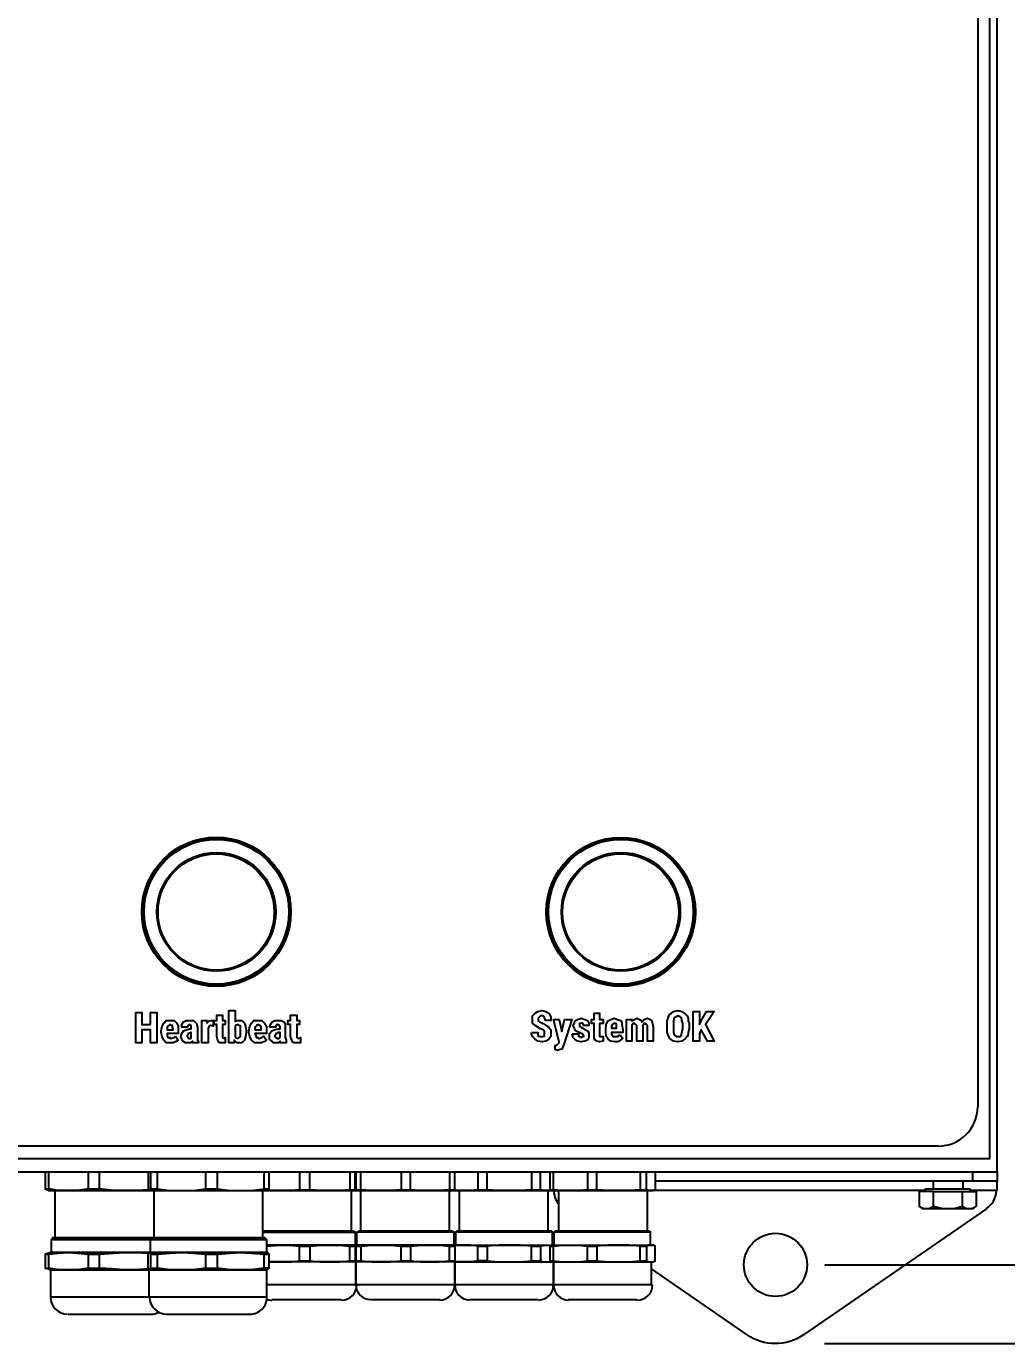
# Model space of a CAD drawing. Header units: millimetres. Extents: x 0 to 8410, y 0 to 5940.
# Drawn here: x 3882.8 to 4081.7, y 3948 to 4215.3 of the extents above; entities that cross this region are included whole.
import ezdxf

# ---------------------------------------------------------------- set-up
doc = ezdxf.new("R2010")
doc.units = ezdxf.units.MM
doc.header["$LTSCALE"] = 5
doc.header["$PDMODE"] = 35
doc.header["$PDSIZE"] = 10
for name, color, linetype in [('DP_TUBOS', 7, 'Continuous'), ('EL2', 7, 'Continuous'), ('EL3', 3, 'Continuous')]:
    doc.layers.add(name, color=color, linetype=linetype)
doc.styles.add('ROMANS', font='ROMANS.SHX')
doc.dimstyles.new('SEG-S-01', dxfattribs={"dimscale": 10, "dimtxt": 2.5, "dimasz": 2.5, "dimexe": 1, "dimexo": 1, "dimtad": 1, "dimdec": 0, "dimtxsty": 'ROMANS', "dimcen": 2.5, "dimclrd": 7, "dimclre": 7, "dimclrt": 3, "dimadec": 0, "dimazin": 0, "dimtfac": 1, "dimtdec": 0, "dimtmove": 0, "dimatfit": 3, "dimfxl": 1.25, "dimarcsym": 0})

# ---------------------------------------------------------------- blocks, each defined once
blk = doc.blocks.new('*D75')
at = {"layer": 'Defpoints', "color": 0, "transparency": 16777216}
for p in [(3889.71, 4420.06), (4034.73, 3948.02), (4265.55, 3948.02)]:
    blk.add_point(p, dxfattribs=at)
at = {"layer": 'DP_TUBOS', "color": 7, "lineweight": -2, "transparency": 16777216}
for p, q in [((3899.71, 4420.06), (4275.55, 4420.06)), ((4265.55, 4395.06), (4265.55, 3973.02)), ((4044.73, 3948.02), (4275.55, 3948.02))]:
    blk.add_line(p, q, dxfattribs=at)
at = {"layer": 'DP_TUBOS', "color": 7, "transparency": 16777216}
for points in [[(4261.38, 4395.06), (4269.72, 4395.06), (4265.55, 4420.06)], [(4261.38, 3973.02), (4269.72, 3973.02), (4265.55, 3948.02)]]:
    blk.add_solid(points, dxfattribs=at)
at = {"layer": 'DP_TUBOS', "color": 3, "transparency": 16777216, "insert": (4246.8, 4184.04), "char_height": 25, "attachment_point": 5, "rotation": 90, "style": 'ROMANS'}
blk.add_mtext('472', dxfattribs=at)
blk = doc.blocks.new('*D76')
at = {"layer": 'Defpoints', "color": 0, "transparency": 16777216}
for p in [(4034.77, 4382.1), (4034.77, 3964), (4214.55, 3964)]:
    blk.add_point(p, dxfattribs=at)
at = {"layer": 'DP_TUBOS', "color": 7, "lineweight": -2, "transparency": 16777216}
for p, q in [((4044.77, 4382.1), (4224.55, 4382.1)), ((4214.55, 4357.1), (4214.55, 3989)), ((4044.77, 3964), (4224.55, 3964))]:
    blk.add_line(p, q, dxfattribs=at)
at = {"layer": 'DP_TUBOS', "color": 7, "transparency": 16777216}
for points in [[(4210.38, 4357.1), (4218.72, 4357.1), (4214.55, 4382.1)], [(4210.38, 3989), (4218.72, 3989), (4214.55, 3964)]]:
    blk.add_solid(points, dxfattribs=at)
at = {"layer": 'DP_TUBOS', "color": 3, "transparency": 16777216, "insert": (4195.8, 4173.05), "char_height": 25, "attachment_point": 5, "rotation": 90, "style": 'ROMANS'}
blk.add_mtext('418', dxfattribs=at)
blk = doc.blocks.new('*D77')
at = {"layer": 'Defpoints', "color": 0, "transparency": 16777216}
for p in [(4079.72, 4363.11), (4079.72, 3982.9), (4163.35, 3982.9)]:
    blk.add_point(p, dxfattribs=at)
at = {"layer": 'DP_TUBOS', "color": 7, "lineweight": -2, "transparency": 16777216}
for p, q in [((4089.72, 4363.11), (4173.35, 4363.11)), ((4163.35, 4338.11), (4163.35, 4007.9)), ((4089.72, 3982.9), (4173.35, 3982.9))]:
    blk.add_line(p, q, dxfattribs=at)
at = {"layer": 'DP_TUBOS', "color": 7, "transparency": 16777216}
for points in [[(4159.18, 4338.11), (4167.52, 4338.11), (4163.35, 4363.11)], [(4159.18, 4007.9), (4167.52, 4007.9), (4163.35, 3982.9)]]:
    blk.add_solid(points, dxfattribs=at)
at = {"layer": 'DP_TUBOS', "color": 3, "transparency": 16777216, "insert": (4144.6, 4173.01), "char_height": 25, "attachment_point": 5, "rotation": 90, "style": 'ROMANS'}
blk.add_mtext('380', dxfattribs=at)

msp = doc.modelspace()

# ---------------------------------------------------------------- linework, layer by layer
at = {"layer": 'EL2'}
for points in [[(3908.03, 4012.75), (3908.03, 4015.19), (3909.3, 4015.19), (3909.3, 4009.05), (3908.03, 4009.05), (3908.03, 4011.7), (3906.23, 4011.7), (3906.23, 4009.05), (3905.06, 4009.05), (3905.06, 4015.19), (3906.23, 4015.19), (3906.23, 4012.75)], [(3922.64, 4010.43), (3922.64, 4010.32), (3922.64, 4010.11), (3923.06, 4009.9), (3923.17, 4010.11), (3923.17, 4009.05), (3922.64, 4009.05), (3922.11, 4009.05), (3921.79, 4009.26), (3921.58, 4009.79), (3921.47, 4010.32), (3921.47, 4012.75), (3920.94, 4012.75), (3920.94, 4013.6), (3921.47, 4013.6), (3921.47, 4014.66), (3922.64, 4014.66), (3922.64, 4013.6), (3923.17, 4013.6), (3923.17, 4012.75), (3922.64, 4012.75)], [(3925.18, 4013.28), (3925.49, 4013.6), (3926.02, 4013.6), (3926.55, 4013.6), (3927.08, 4013.07), (3927.29, 4012.44), (3927.4, 4011.48), (3927.4, 4011.17), (3927.29, 4010.32), (3927.08, 4009.58), (3926.55, 4009.05), (3926.02, 4009.05), (3925.49, 4009.05), (3924.96, 4009.58), (3924.96, 4009.05), (3923.91, 4009.05), (3923.91, 4015.61), (3925.18, 4015.61)], [(3936.4, 4010.32), (3936.4, 4012.75), (3935.87, 4012.75), (3935.87, 4013.6), (3936.4, 4013.6), (3936.4, 4014.66), (3937.67, 4014.66), (3937.67, 4013.6), (3938.2, 4013.6), (3938.2, 4012.75), (3937.67, 4012.75), (3937.67, 4010.43), (3937.67, 4010.32), (3937.67, 4010.11), (3937.98, 4009.9), (3938.41, 4010.11), (3938.41, 4009.05), (3937.67, 4009.05), (3937.14, 4009.05), (3936.82, 4009.26), (3936.61, 4009.79)], [(3985.3, 4011.17), (3986.57, 4011.17), (3986.57, 4010.85), (3986.67, 4010.43), (3987.1, 4010.32), (3987.42, 4010.32), (3987.63, 4010.32), (3987.94, 4010.43), (3987.94, 4010.95), (3987.94, 4011.17), (3987.94, 4011.48), (3987.63, 4011.7), (3987.1, 4011.91), (3986.57, 4012.23), (3986.04, 4012.54), (3985.51, 4013.07), (3985.51, 4013.81), (3985.51, 4014.55), (3986.04, 4015.08), (3986.57, 4015.4), (3987.42, 4015.61), (3988.16, 4015.4), (3988.79, 4015.08), (3989.21, 4014.34), (3989.21, 4013.6), (3988.16, 4013.6), (3987.94, 4014.02), (3987.94, 4014.34), (3987.63, 4014.55), (3987.42, 4014.55), (3987.1, 4014.55), (3986.89, 4014.34), (3986.67, 4014.02), (3986.67, 4013.81), (3986.67, 4013.5), (3986.89, 4013.28), (3987.63, 4012.97), (3988.26, 4012.54), (3988.79, 4012.23), (3989.21, 4011.7), (3989.21, 4010.95), (3989.21, 4010.32), (3988.79, 4009.79), (3988.16, 4009.37), (3987.42, 4009.26), (3986.57, 4009.37), (3986.04, 4009.79), (3985.51, 4010.32), (3985.3, 4010.85)], [(3998, 4010.64), (3998, 4012.97), (3997.47, 4012.97), (3997.47, 4013.81), (3998, 4013.81), (3998, 4015.08), (3999.06, 4015.08), (3999.06, 4013.81), (3999.8, 4013.81), (3999.8, 4012.97), (3999.06, 4012.97), (3999.06, 4010.64), (3999.06, 4010.43), (3999.27, 4010.32), (3999.38, 4010.32), (3999.8, 4010.32), (3999.8, 4009.37), (3999.06, 4009.26), (3998.53, 4009.37), (3998.21, 4009.58), (3998, 4009.9)], [(4017.27, 4012.97), (4017.27, 4011.91), (4017.05, 4011.17), (4017.05, 4010.64), (4016.84, 4010.32), (4016.53, 4009.9), (4015.78, 4009.37), (4014.94, 4009.26), (4014.09, 4009.37), (4013.35, 4009.9), (4013.14, 4010.32), (4013.03, 4010.64), (4012.82, 4011.17), (4012.82, 4011.91), (4012.82, 4012.97), (4012.82, 4013.5), (4013.03, 4014.02), (4013.14, 4014.55), (4013.35, 4014.87), (4013.66, 4015.08), (4014.09, 4015.4), (4014.94, 4015.61), (4015.78, 4015.4), (4016.53, 4014.87), (4016.84, 4014.55), (4017.05, 4014.02), (4017.05, 4013.5)], [(4014.09, 4012.97), (4014.09, 4011.91), (4014.09, 4011.17), (4014.19, 4010.64), (4014.62, 4010.32), (4014.94, 4010.32), (4015.47, 4010.32), (4015.68, 4010.64), (4015.78, 4011.17), (4016, 4011.91), (4016, 4012.97), (4015.78, 4013.6), (4015.68, 4014.13), (4015.47, 4014.34), (4014.94, 4014.55), (4014.62, 4014.34), (4014.19, 4014.13), (4014.09, 4013.6)], [(4020.76, 4015.4), (4022.35, 4015.4), (4020.55, 4012.75), (4022.35, 4009.37), (4020.97, 4009.37), (4019.7, 4011.7), (4019.38, 4010.95), (4019.38, 4009.37), (4018.11, 4009.37), (4018.11, 4015.4), (4019.38, 4015.4), (4019.38, 4012.75), (4019.7, 4013.5)], [(3913.11, 4010.43), (3913.64, 4009.58), (3913.32, 4009.37), (3913.11, 4009.26), (3912.58, 4009.05), (3912.05, 4009.05), (3911.2, 4009.05), (3910.68, 4009.58), (3910.36, 4010.32), (3910.15, 4011.17), (3910.15, 4011.48), (3910.36, 4012.44), (3910.68, 4013.07), (3911.2, 4013.6), (3911.94, 4013.6), (3912.79, 4013.6), (3913.32, 4013.07), (3913.64, 4012.44), (3913.64, 4011.48), (3913.64, 4010.95), (3911.42, 4010.95), (3911.42, 4010.43), (3911.52, 4010.11), (3911.94, 4010.11), (3912.05, 4009.9), (3912.79, 4010.11)], [(3912.58, 4011.91), (3912.47, 4012.23), (3912.47, 4012.54), (3912.26, 4012.54), (3911.94, 4012.75), (3911.73, 4012.54), (3911.52, 4012.44), (3911.42, 4012.23), (3911.42, 4011.7), (3912.58, 4011.7)], [(3917.55, 4012.23), (3917.55, 4010.11), (3917.55, 4009.58), (3917.77, 4009.26), (3917.77, 4009.05), (3916.5, 4009.05), (3916.5, 4009.37), (3916.18, 4009.05), (3915.65, 4009.05), (3915.12, 4009.05), (3914.59, 4009.37), (3914.38, 4009.79), (3914.17, 4010.32), (3914.38, 4010.95), (3914.7, 4011.48), (3915.23, 4011.7), (3915.97, 4011.91), (3916.28, 4011.91), (3916.28, 4012.23), (3916.28, 4012.44), (3916.28, 4012.54), (3915.97, 4012.75), (3915.65, 4012.54), (3915.44, 4012.23), (3914.38, 4012.23), (3914.38, 4012.75), (3914.7, 4013.28), (3915.23, 4013.6), (3915.97, 4013.6), (3916.71, 4013.6), (3917.03, 4013.28), (3917.34, 4012.97)], [(3919.46, 4013.07), (3919.88, 4013.5), (3920.41, 4013.6), (3920.73, 4013.6), (3920.73, 4012.44), (3920.2, 4012.54), (3919.88, 4012.44), (3919.67, 4012.01), (3919.67, 4009.05), (3918.4, 4009.05), (3918.4, 4013.6), (3919.46, 4013.6)], [(3925.18, 4012.44), (3925.18, 4010.32), (3925.28, 4010.11), (3925.71, 4009.9), (3926.02, 4010.11), (3926.23, 4010.32), (3926.23, 4010.64), (3926.23, 4011.17), (3926.23, 4011.48), (3926.23, 4012.01), (3926.23, 4012.44), (3926.02, 4012.54), (3925.71, 4012.75), (3925.28, 4012.54)], [(3930.04, 4009.9), (3930.57, 4010.11), (3931, 4010.43), (3931.53, 4009.58), (3931.31, 4009.37), (3931, 4009.26), (3930.47, 4009.05), (3929.94, 4009.05), (3929.2, 4009.05), (3928.46, 4009.58), (3928.14, 4010.32), (3927.93, 4011.17), (3927.93, 4011.48), (3928.14, 4012.44), (3928.46, 4013.07), (3928.98, 4013.6), (3929.94, 4013.6), (3930.57, 4013.6), (3931.1, 4013.07), (3931.53, 4012.44), (3931.53, 4011.48), (3931.53, 4010.95), (3929.2, 4010.95), (3929.41, 4010.43), (3929.41, 4010.11), (3929.73, 4010.11)], [(3929.2, 4011.7), (3930.47, 4011.7), (3930.47, 4011.91), (3930.47, 4012.23), (3930.25, 4012.54), (3930.04, 4012.54), (3929.94, 4012.75), (3929.51, 4012.54), (3929.41, 4012.44), (3929.2, 4012.23)], [(3932.16, 4012.23), (3932.37, 4012.75), (3932.69, 4013.28), (3933.22, 4013.6), (3933.75, 4013.6), (3934.49, 4013.6), (3935.02, 4013.28), (3935.34, 4012.97), (3935.34, 4012.23), (3935.34, 4010.11), (3935.55, 4009.58), (3935.55, 4009.26), (3935.55, 4009.05), (3934.28, 4009.05), (3934.28, 4009.37), (3933.96, 4009.05), (3933.43, 4009.05), (3932.9, 4009.05), (3932.59, 4009.37), (3932.16, 4009.79), (3932.16, 4010.32), (3932.16, 4010.95), (3932.59, 4011.48), (3933.12, 4011.7), (3933.96, 4011.91), (3934.28, 4011.91), (3934.28, 4012.23), (3934.17, 4012.44), (3934.17, 4012.54), (3933.75, 4012.75), (3933.43, 4012.54), (3933.43, 4012.23)], [(3990.91, 4009.05), (3990.91, 4009.26), (3989.74, 4013.81), (3990.91, 4013.81), (3991.44, 4011.38), (3991.97, 4013.81), (3993.45, 4013.81), (3991.86, 4008.73), (3991.44, 4007.78), (3991.12, 4007.67), (3990.59, 4007.46), (3990.06, 4007.67), (3990.06, 4008.52), (3990.27, 4008.52), (3990.59, 4008.73)], [(3993.56, 4010.85), (3994.83, 4010.85), (3994.83, 4010.43), (3995.04, 4010.32), (3995.35, 4010.11), (3995.67, 4010.32), (3995.88, 4010.43), (3995.67, 4010.85), (3995.35, 4010.95), (3995.04, 4011.17), (3994.51, 4011.38), (3994.08, 4011.7), (3993.98, 4012.01), (3993.77, 4012.54), (3993.98, 4013.07), (3994.08, 4013.5), (3994.61, 4013.81), (3995.35, 4014.02), (3996.09, 4013.81), (3996.62, 4013.6), (3996.94, 4013.07), (3996.94, 4012.54), (3995.88, 4012.54), (3995.67, 4012.97), (3995.57, 4013.07), (3995.35, 4013.07), (3995.04, 4012.97), (3995.04, 4012.54), (3995.04, 4012.44), (3995.35, 4012.23), (3995.67, 4012.01), (3996.2, 4011.7), (3996.73, 4011.48), (3996.94, 4011.17), (3996.94, 4010.64), (3996.94, 4010.11), (3996.62, 4009.58), (3996.09, 4009.37), (3995.35, 4009.26), (3994.61, 4009.37), (3994.08, 4009.79), (3993.77, 4010.11)], [(4003.29, 4010.64), (4003.82, 4009.9), (4003.51, 4009.79), (4003.08, 4009.37), (4002.76, 4009.26), (4002.23, 4009.26), (4001.39, 4009.37), (4000.86, 4009.79), (4000.44, 4010.43), (4000.33, 4011.38), (4000.33, 4011.7), (4000.44, 4012.75), (4000.86, 4013.5), (4001.39, 4013.81), (4002.02, 4014.02), (4002.76, 4013.81), (4003.51, 4013.5), (4003.61, 4012.75), (4003.82, 4011.7), (4003.82, 4011.17), (4001.49, 4011.17), (4001.49, 4010.85), (4001.71, 4010.43), (4001.92, 4010.32), (4002.23, 4010.32), (4002.76, 4010.32)], [(4002.02, 4012.97), (4001.92, 4012.97), (4001.71, 4012.75), (4001.49, 4012.44), (4001.49, 4012.01), (4002.55, 4012.01), (4002.55, 4012.54), (4002.55, 4012.75), (4002.45, 4012.97)], [(4006.68, 4012.23), (4006.68, 4012.54), (4006.47, 4012.75), (4006.15, 4012.97), (4005.94, 4012.97), (4005.62, 4012.54), (4005.62, 4009.37), (4004.56, 4009.37), (4004.56, 4013.81), (4005.62, 4013.81), (4005.62, 4013.5), (4006.15, 4013.81), (4006.68, 4014.02), (4007.21, 4013.81), (4007.53, 4013.6), (4007.74, 4013.28), (4008.06, 4013.81), (4008.8, 4014.02), (4009.33, 4013.81), (4009.64, 4013.6), (4009.85, 4012.97), (4009.96, 4012.23), (4009.96, 4009.37), (4008.8, 4009.37), (4008.8, 4012.23), (4008.8, 4012.54), (4008.59, 4012.75), (4008.27, 4012.97), (4008.06, 4012.97), (4007.85, 4012.54), (4007.85, 4012.44), (4007.85, 4009.37), (4006.68, 4009.37)], [(3916.18, 4011.17), (3915.75, 4010.95), (3915.65, 4010.95), (3915.44, 4010.43), (3915.65, 4010.11), (3915.75, 4009.9), (3916.18, 4009.9), (3916.28, 4010.11), (3916.28, 4011.17)], [(3934.28, 4010.11), (3934.28, 4011.17), (3933.96, 4011.17), (3933.64, 4010.95), (3933.43, 4010.95), (3933.22, 4010.43), (3933.43, 4010.11), (3933.75, 4009.9), (3933.96, 4009.9)]]:
    msp.add_lwpolyline(points, close=True, dxfattribs=at)
for centre, radius in [((3921.36, 4035.62), 15.14), ((3921.35, 4035.6), 14.91), ((3921.39, 4035.65), 14.68), ((4003.4, 4035.61), 15.13), ((4003.38, 4035.6), 14.91), ((4003.43, 4035.65), 14.68), ((3921.37, 4035.62), 12.06), ((3921.32, 4035.58), 11.79), ((4003.41, 4035.62), 12.06), ((4003.36, 4035.58), 11.79)]:
    msp.add_circle(centre, radius, dxfattribs=at)
at = {"layer": 'EL3'}
msp.add_line((4079.72, 3979.09), (4079.72, 3981), dxfattribs=at)
for points in [[(4079.72, 3982.9), (4079.72, 4363.11), (3699.72, 4363.11), (3699.72, 4365.02), (3704.58, 4365.02), (3784.71, 4365.02), (3789.69, 4365.02), (3789.69, 4363.11)], [(3699.72, 4363.11), (3699.72, 3982.9), (4079.72, 3982.9), (4079.72, 3981), (4074.74, 3981), (4010.38, 3981)], [(4067.86, 3988.09), (3713.79, 3988.09)], [(3886.65, 3979.41), (3887.39, 3979.09), (3887.7, 3979.09), (3891.3, 3979.09), (3902.95, 3979.09), (3907.71, 3979.09), (3914.38, 3979.09), (3926.23, 3979.09), (3931.63, 3979.09), (3931.85, 3979.09), (3932.06, 3979.41), (3932.06, 3982.9)], [(3886.65, 3982.9), (3886.65, 3979.41), (3887.39, 3979.41)], [(3895.33, 3982.9), (3895.33, 3979.41), (3893.21, 3979.09), (3891.3, 3979.09), (3889.29, 3979.09), (3887.39, 3979.41), (3887.39, 3982.9)], [(3907.5, 3979.2), (3905.17, 3979.09), (3902.95, 3979.09), (3900.41, 3979.09), (3897.66, 3979.41), (3897.66, 3982.9)], [(3907.5, 3982.9), (3907.5, 3979.41), (3907.5, 3979.09), (3907.71, 3979.09), (3907.82, 3979.09), (3908.03, 3979.41), (3909.41, 3979.41), (3911.94, 3979.09), (3914.38, 3979.09), (3916.71, 3979.09), (3919.14, 3979.41)], [(3908.03, 3982.9), (3908.03, 3979.41)], [(3909.41, 3979.41), (3909.41, 3982.9)], [(3919.14, 3982.9), (3919.14, 3979.41), (3921.58, 3979.41), (3924.12, 3979.09), (3926.23, 3979.09), (3928.46, 3979.09), (3931, 3979.41), (3932.06, 3979.41)], [(3921.58, 3979.41), (3921.58, 3982.9)], [(3931, 3982.9), (3931, 3979.41)], [(3931.63, 3979.09), (3934.28, 3979.09), (3944.33, 3979.09), (3949.63, 3979.09), (3954.81, 3979.09), (3964.87, 3979.09), (3969.74, 3979.09), (3969.74, 3979.2), (3969.74, 3982.9)], [(3938.2, 3982.9), (3938.2, 3979.2), (3936.29, 3979.09), (3934.28, 3979.09), (3931.85, 3979.09)], [(3948.46, 3982.9), (3948.46, 3979.2), (3946.35, 3979.09), (3944.33, 3979.09), (3942.43, 3979.09), (3940.31, 3979.2), (3940.31, 3982.9)], [(3949.63, 3979.09), (3949.52, 3979.2), (3949.52, 3982.9)], [(3949.63, 3982.9), (3949.63, 3979.2), (3949.63, 3982.9)], [(3958.84, 3982.9), (3958.84, 3979.2), (3956.72, 3979.09), (3954.81, 3979.09), (3952.8, 3979.09), (3950.69, 3979.2), (3950.69, 3982.9)], [(3968.68, 3982.9), (3968.68, 3979.2), (3966.78, 3979.09), (3964.87, 3979.09), (3962.86, 3979.09), (3960.74, 3979.2), (3960.74, 3982.9)], [(3974.4, 3982.9), (3974.4, 3979.2), (3972.91, 3979.09), (3971.75, 3979.09), (3969.74, 3979.09), (3971.75, 3979.09), (3980.75, 3979.09), (3988.79, 3979.09), (3989.74, 3979.09), (3993.03, 3979.09), (4002.98, 3979.09), (4009.43, 3979.09), (4009.64, 3979.09), (4009.96, 3979.09)], [(3985.3, 3982.9), (3985.3, 3979.2), (3982.97, 3979.09), (3980.75, 3979.09), (3978.63, 3979.09), (3976.3, 3979.2), (3976.3, 3982.9)], [(3989.53, 3979.09), (3988.79, 3979.09), (3987.94, 3979.09), (3987.1, 3979.2), (3987.1, 3982.9)], [(3996.62, 3982.9), (3996.62, 3979.2), (3994.83, 3979.09), (3993.03, 3979.09), (3991.44, 3979.09), (3989.74, 3979.2), (3989.74, 3982.9)], [(4007.32, 3982.9), (4007.32, 3979.2), (4005.09, 3979.09), (4002.98, 3979.09), (4000.86, 3979.09), (3998.53, 3979.2), (3998.53, 3982.9)], [(4010.38, 3982.9), (4010.38, 3979.2), (4009.96, 3979.09), (4009.43, 3979.09), (4009.11, 3979.09), (4008.59, 3979.2), (4008.59, 3982.9)], [(4074.74, 3982.9), (4074.74, 3981)], [(4066.8, 3979.41), (4066.8, 3981)], [(4072.84, 3979.41), (4072.84, 3981)], [(3888.66, 3969.57), (3888.66, 3979.09)], [(3895.33, 3979.41), (3897.66, 3979.41)], [(3908.77, 3969.57), (3908.77, 3979.09)], [(3930.78, 3969.57), (3930.78, 3979.09)], [(3938.2, 3979.2), (3940.31, 3979.2)], [(3948.46, 3979.2), (3949.52, 3979.2)], [(3948.78, 3970.94), (3948.78, 3979.09)], [(3949.63, 3979.2), (3950.69, 3979.2)], [(3950.69, 3970.94), (3950.69, 3979.09)], [(3958.84, 3979.2), (3960.74, 3979.2)], [(3968.68, 3979.2), (3969.74, 3979.2)], [(3968.68, 3970.94), (3968.68, 3979.09)], [(3970.69, 3970.94), (3970.69, 3979.09)], [(3974.4, 3979.2), (3976.3, 3979.2)], [(3985.3, 3979.2), (3987.1, 3979.2)], [(3988.69, 3970.94), (3988.69, 3979.09)], [(3989, 3979.2), (3989.74, 3979.2)], [(3990.8, 3970.94), (3990.8, 3979.09)], [(3996.62, 3979.2), (3998.53, 3979.2)], [(4007.32, 3979.2), (4008.59, 3979.2)], [(4008.8, 3970.94), (4008.8, 3979.09)], [(4065.21, 3979.09), (4009.64, 3979.09)], [(4066.8, 3975.92), (4066.8, 3978.88), (4063.94, 3978.88), (4063.94, 3975.92), (4064.69, 3975.5), (4065.43, 3975.39), (4064.69, 3975.39), (4063.94, 3975.92)], [(4065.21, 3978.88), (4065.21, 3979.41), (4074.21, 3979.41), (4074.21, 3978.88)], [(4066.8, 3978.88), (4072.62, 3978.88), (4075.48, 3978.88), (4075.48, 3975.92)], [(4072.62, 3978.88), (4072.62, 3975.92)], [(4079.72, 3979.09), (4074.21, 3979.09)], [(3887.91, 3966.5), (3887.91, 3969.14), (3888.23, 3969.57), (3908.35, 3969.57), (3931.1, 3969.57), (3931.53, 3969.14), (3931.53, 3966.5)], [(3887.91, 3969.14), (3908.03, 3969.14), (3931.53, 3969.14)], [(3908.03, 3966.5), (3908.03, 3969.14), (3908.35, 3969.57)], [(3930.78, 3970.94), (3949.1, 3970.94), (3949.52, 3970.63), (3949.52, 3967.98)], [(3930.78, 3970.63), (3949.52, 3970.63)], [(3949.84, 3967.98), (3949.84, 3970.63), (3950.37, 3970.94), (3969.1, 3970.94), (3969.63, 3970.63), (3949.84, 3970.63)], [(3969.63, 3967.98), (3969.63, 3970.63)], [(3969.95, 3967.98), (3969.95, 3970.63), (3970.27, 3970.94), (3989.21, 3970.94), (3989.53, 3970.63), (3969.95, 3970.63)], [(3989.74, 3967.98), (3989.53, 3967.98), (3989.53, 3970.63)], [(3989.85, 3967.98), (3989.85, 3970.63), (3990.27, 3970.94), (4009.11, 3970.94), (4009.43, 3970.63), (3989.85, 3970.63)], [(4009.43, 3967.98), (4009.43, 3970.63)], [(3932.06, 3963.33), (3932.06, 3966.19), (3931.85, 3966.4), (3931.63, 3966.5), (3926.23, 3966.5), (3914.38, 3966.5), (3907.71, 3966.5), (3902.95, 3966.5), (3891.3, 3966.5), (3887.7, 3966.5), (3887.39, 3966.4), (3886.65, 3966.19), (3886.65, 3963.33), (3887.39, 3963.22), (3887.7, 3963.01), (3887.7, 3957.51)], [(3886.65, 3966.19), (3887.39, 3966.19)], [(3895.33, 3966.19), (3897.66, 3966.19)], [(3907.5, 3963.22), (3905.06, 3963.01), (3902.52, 3963.01), (3900.3, 3963.22), (3897.66, 3963.33), (3897.66, 3966.19), (3900.41, 3966.4), (3902.95, 3966.5), (3905.17, 3966.5), (3907.5, 3966.4)], [(3908.03, 3966.19), (3909.41, 3966.19)], [(3919.14, 3966.19), (3921.58, 3966.19)], [(3931, 3966.19), (3932.06, 3966.19)], [(3969.74, 3967.77), (3969.74, 3967.98), (3964.87, 3967.98), (3954.81, 3967.98), (3949.63, 3967.98), (3944.33, 3967.98), (3934.28, 3967.98), (3931.53, 3967.98)], [(3931.53, 3967.77), (3934.28, 3967.98), (3936.29, 3967.98), (3938.2, 3967.77)], [(3949.63, 3964.81), (3950.69, 3964.81), (3952.8, 3964.6), (3954.81, 3964.6), (3956.72, 3964.6), (3958.84, 3964.81), (3960.74, 3964.81), (3962.86, 3964.6), (3964.87, 3964.6), (3966.56, 3964.6), (3968.68, 3964.81), (3969.74, 3964.81), (3969.74, 3964.6), (3949.63, 3964.6), (3932.06, 3964.6), (3935.02, 3964.6), (3936.61, 3964.6), (3938.2, 3964.81), (3938.2, 3967.77), (3940.31, 3967.77), (3940.31, 3964.81)], [(3940.31, 3967.77), (3942.43, 3967.98), (3944.33, 3967.98), (3946.35, 3967.98), (3948.46, 3967.77)], [(3948.46, 3964.81), (3948.46, 3967.77), (3949.52, 3967.77), (3949.52, 3964.81)], [(3949.52, 3967.77), (3949.63, 3967.98)], [(3949.63, 3967.77), (3950.69, 3967.77), (3950.69, 3964.81)], [(3950.69, 3967.77), (3952.8, 3967.98), (3954.81, 3967.98), (3956.72, 3967.98), (3958.84, 3967.77)], [(3958.84, 3964.81), (3958.84, 3967.77), (3960.74, 3967.77), (3960.74, 3964.81)], [(3960.74, 3967.77), (3962.86, 3967.98), (3964.87, 3967.98), (3966.78, 3967.98), (3968.68, 3967.77)], [(3968.68, 3964.81), (3968.68, 3967.77), (3969.74, 3967.77), (3969.74, 3964.81)], [(3974.4, 3967.77), (3972.91, 3967.98), (3971.75, 3967.98), (3969.74, 3967.98), (3971.75, 3967.98), (3980.75, 3967.98), (3988.79, 3967.98), (3989.74, 3967.98), (3993.03, 3967.98), (4002.98, 3967.98), (4009.43, 3967.98), (4009.64, 3967.98), (4009.96, 3967.98)], [(3974.4, 3964.81), (3974.4, 3967.77), (3976.3, 3967.77)], [(3985.3, 3967.77), (3982.97, 3967.98), (3980.75, 3967.98), (3978.63, 3967.98), (3976.3, 3967.77), (3976.3, 3964.81), (3978.63, 3964.6), (3980.75, 3964.6), (3982.97, 3964.6), (3985.3, 3964.81), (3987.1, 3964.81), (3987.73, 3964.6), (3988.26, 3964.6), (3989.53, 3964.6), (3989.74, 3964.6), (3989.74, 3960.05), (3989.74, 3964.6)], [(3985.3, 3964.81), (3985.3, 3967.77), (3987.1, 3967.77), (3987.1, 3964.81)], [(3987.1, 3967.77), (3987.94, 3967.98), (3988.79, 3967.98), (3989.53, 3967.98), (3989, 3967.77), (3989.74, 3967.77), (3991.44, 3967.98), (3993.03, 3967.98), (3994.83, 3967.98), (3996.62, 3967.77)], [(3989, 3967.77), (3989, 3964.81), (3989.74, 3964.81), (3989.74, 3967.77)], [(3996.62, 3964.81), (3996.62, 3967.77), (3998.53, 3967.77)], [(4007.32, 3967.77), (4005.09, 3967.98), (4002.98, 3967.98), (4000.86, 3967.98), (3998.53, 3967.77), (3998.53, 3964.81), (4000.86, 3964.6), (4002.98, 3964.6), (4005.09, 3964.6), (4007.32, 3964.81), (4008.59, 3964.81), (4009.11, 3964.6), (4009.43, 3964.6), (4009.96, 3964.6), (4010.38, 3964.81), (4010.38, 3967.77), (4009.96, 3967.98), (4009.43, 3967.98), (4009.11, 3967.98), (4008.59, 3967.77)], [(4007.32, 3964.81), (4007.32, 3967.77), (4008.59, 3967.77), (4008.59, 3964.81)], [(3938.2, 3964.81), (3940.31, 3964.81), (3942.43, 3964.6), (3944.33, 3964.6), (3946.35, 3964.6), (3948.46, 3964.81), (3949.52, 3964.81), (3949.63, 3964.6), (3949.63, 3960.05), (3949.63, 3964.6)], [(3976.3, 3964.81), (3974.4, 3964.81), (3973.13, 3964.6), (3972.07, 3964.6), (3970.8, 3964.6), (3969.74, 3964.6), (3969.74, 3960.05), (3969.74, 3964.6), (3989.74, 3964.6), (4009.64, 3964.6), (4009.96, 3964.6)], [(3989, 3964.81), (3989.53, 3964.6)], [(3989.74, 3964.81), (3991.44, 3964.6), (3993.03, 3964.6), (3994.83, 3964.6), (3996.62, 3964.81), (3998.53, 3964.81)], [(4009.64, 3960.05), (4009.64, 3964.6)], [(3886.65, 3963.33), (3887.39, 3963.33)], [(3887.7, 3963.01), (3907.71, 3963.01), (3931.63, 3963.01), (3931.85, 3963.22), (3932.06, 3963.33), (3931, 3963.33)], [(3895.33, 3963.33), (3897.66, 3963.33)], [(3907.71, 3957.51), (3907.71, 3963.01)], [(3908.03, 3963.33), (3909.41, 3963.33)], [(3919.14, 3963.33), (3921.58, 3963.33)], [(3931.63, 3960.05), (3949.63, 3960.05), (3969.74, 3960.05), (3989.74, 3960.05), (4009.64, 3960.05)], [(3887.7, 3957.51), (3907.71, 3957.51), (3931.63, 3957.51)], [(3932.69, 3956.98), (3946.66, 3956.98)], [(3972.81, 3956.98), (3986.67, 3956.98)], [(3992.71, 3956.98), (4006.68, 3956.98)], [(3891.3, 3954.01), (3908.24, 3954.01)]]:
    msp.add_lwpolyline(points, dxfattribs=at)
for points in [[(3703.21, 3985.55), (4078.23, 3985.55), (4078.23, 4360.68), (3703.21, 4360.68)], [(3949.63, 3979.2), (3949.63, 3979.09)], [(4069.77, 3975.39), (4065.43, 3975.39), (4066.06, 3975.5), (4066.8, 3975.92), (4068.39, 3975.5), (4069.77, 3975.39), (4071.25, 3975.5), (4072.62, 3975.92), (4073.37, 3975.5), (4074, 3975.39)], [(4075.48, 3975.92), (4074.74, 3975.39), (4074, 3975.39), (4074.74, 3975.5)], [(3895.33, 3963.33), (3893.21, 3963.01), (3891.3, 3963.01), (3889.5, 3963.01), (3887.39, 3963.33), (3887.39, 3966.19), (3889.29, 3966.4), (3891.3, 3966.5), (3893.21, 3966.4), (3895.33, 3966.19)], [(3908.03, 3963.33), (3907.82, 3963.01), (3907.71, 3963.01), (3907.5, 3963.01), (3907.5, 3963.33), (3907.5, 3966.19), (3907.5, 3966.4), (3907.71, 3966.5), (3907.82, 3966.4), (3908.03, 3966.19)], [(3919.14, 3963.33), (3916.71, 3963.01), (3914.38, 3963.01), (3911.94, 3963.01), (3909.41, 3963.33), (3909.41, 3966.19), (3911.94, 3966.4), (3914.38, 3966.5), (3916.71, 3966.4), (3919.14, 3966.19)], [(3931, 3963.33), (3928.46, 3963.01), (3926.23, 3963.01), (3924.12, 3963.01), (3921.58, 3963.33), (3921.58, 3966.19), (3924.12, 3966.4), (3926.23, 3966.5), (3928.46, 3966.4), (3931, 3966.19)], [(3949.63, 3967.77), (3949.63, 3967.98)], [(3949.63, 3964.81), (3949.63, 3964.6), (3949.63, 3964.81), (3949.63, 3967.77)]]:
    msp.add_lwpolyline(points, close=True, dxfattribs=at)
for points in [[(4067.75, 4358.14, -0.414485), (4075.8, 4350.1), (4075.8, 3996.03)], [(3989, 3982.9), (3989, 3979.2), (3989.53, 3979.09), (3989.74, 3979.09, 0.129801), (3990.7, 3976.45)], [(4077.6, 3975.39), (4040.45, 3949.78, -0.308027), (4029.01, 3949.78), (4009.64, 3963.22)], [(3911.2, 3954.01), (3928.14, 3954.01, 0.422162), (3931.63, 3957.51), (3931.63, 3963.01)], [(3949.63, 3959.94, 0.413202), (3952.7, 3956.98), (3966.78, 3956.98)], [(3966.67, 3956.87, 0.413592), (3969.74, 3959.94, 0.413592), (3972.7, 3956.87)], [(3986.78, 3956.87, 0.413202), (3989.74, 3959.94, 0.413376), (3992.82, 3956.87)]]:
    msp.add_lwpolyline(points, format="xyb", dxfattribs=at)
msp.add_circle((4034.77, 3964), 6.41, dxfattribs=at)
msp.add_arc((3946.77, 3959.95), 3.08, 270.052, 359.8882, dxfattribs=at)
for points in [[(4067.75, 3988.09), (4072.2, 3988.09), (4075.8, 3991.69), (4075.8, 3996.03)], [(4077.49, 3975.39), (4078.76, 3976.24), (4079.5, 3977.51), (4079.61, 3978.99)], [(4006.68, 3956.87), (4008.48, 3956.87), (4009.85, 3958.25), (4009.85, 3959.94)], [(3887.7, 3957.4), (3887.7, 3955.5), (3889.29, 3954.01), (3891.2, 3954.01)], [(3907.82, 3957.4), (3907.82, 3955.5), (3909.41, 3954.01), (3911.31, 3954.01)], [(3931.53, 3956.98), (3931.95, 3956.87), (3932.27, 3956.87), (3932.59, 3956.87)], [(3908.14, 3954.01), (3908.67, 3954.01), (3909.09, 3954.12), (3909.62, 3954.33)]]:
    msp.add_open_spline(points, degree=3, dxfattribs=at)

# ---------------------------------------------------------------- dimensions: what is measured, and where the dimension line sits
at = {"layer": 'DP_TUBOS'}
for base, p1, p2, picture, middle in [((4265.55, 3948.02), (3889.71, 4420.06), (4034.73, 3948.02), '*D75', (4246.8, 4184.04)), ((4214.55, 3964), (4034.77, 4382.1), (4034.77, 3964), '*D76', (4195.8, 4173.05)), ((4163.35, 3982.9), (4079.72, 4363.11), (4079.72, 3982.9), '*D77', (4144.6, 4173.01))]:
    dim = msp.add_linear_dim(base=base, p1=p1, p2=p2, angle=90, dimstyle='SEG-S-01', dxfattribs=at)
    dim.commit()
    dim.dimension.update_dxf_attribs({"geometry": picture, "text_midpoint": middle})

doc.saveas('drawing.dxf')
